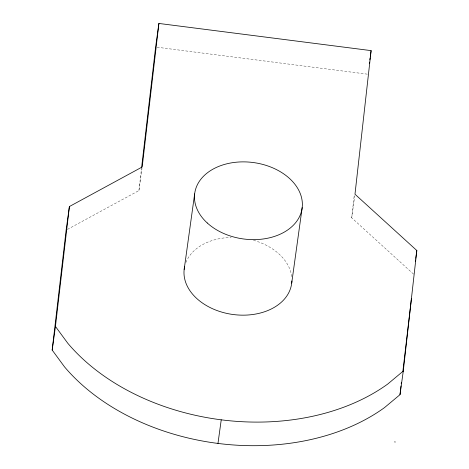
<?xml version="1.0" encoding="UTF-8"?>
<svg xmlns="http://www.w3.org/2000/svg" width="469" height="469" viewBox="0 0 469 469"><rect width="100%" height="100%" fill="white"/><g stroke="black" fill="none" stroke-linecap="round" stroke-linejoin="round"><path stroke-width="0.35" stroke-dasharray="2.35 1.76" d="M413.552 274.125L351.703 217.827L354.23 195.344M67.401 229.441L138.924 190.584L141.538 168.113M138.924 190.584L142.001 168.412M351.703 217.827L354.781 195.655M157.074 47.24L367.843 74.225M185.935 262.429A54.205 38.528 7.9 0 1 231.094 237.425M253.483 240.275A54.205 38.528 7.9 0 1 291.689 276.622"/><path stroke-width="0.7" d="M371.114 50.623L354.98 194.225L416.824 250.522L403.281 371.067L400.004 394.675L384.457 407.649A203.27 144.487 7.9 0 1 64.534 366.887L52.176 350.062L66.123 230.132L69.4 206.53L142.201 166.982L158.897 23.45L371.114 50.623L370.322 56.344M400.004 394.675L400.983 385.958M401.23 383.783L401.394 382.329M52.176 350.062L55.448 326.459L69.4 206.53M141.626 167.392L155.62 47.052L158.897 23.45M402.859 371.425L411.448 298.39M184.165 269.435L194.647 193.908M217.968 443.428L221.239 419.819M291.7 283.135L302.183 207.603M369.332 63.497L369.531 62.066M369.824 59.921L370.123 57.775M415.335 261.251L415.534 259.82M415.733 258.39L416.824 250.522M403.281 371.067L387.734 384.047A203.27 144.487 7.9 0 1 67.812 343.285L55.448 326.459M394.57 441.904L395.314 441.997M291.865 280.99A54.205 38.528 7.9 0 1 232.982 314.494A54.205 38.528 7.9 0 1 184.645 266.603M207.251 222.974A54.205 38.528 7.9 0 0 299.199 217.276A54.205 38.528 7.9 0 0 238.797 162.01A54.205 38.528 7.9 0 0 207.251 222.974"/></g></svg>
